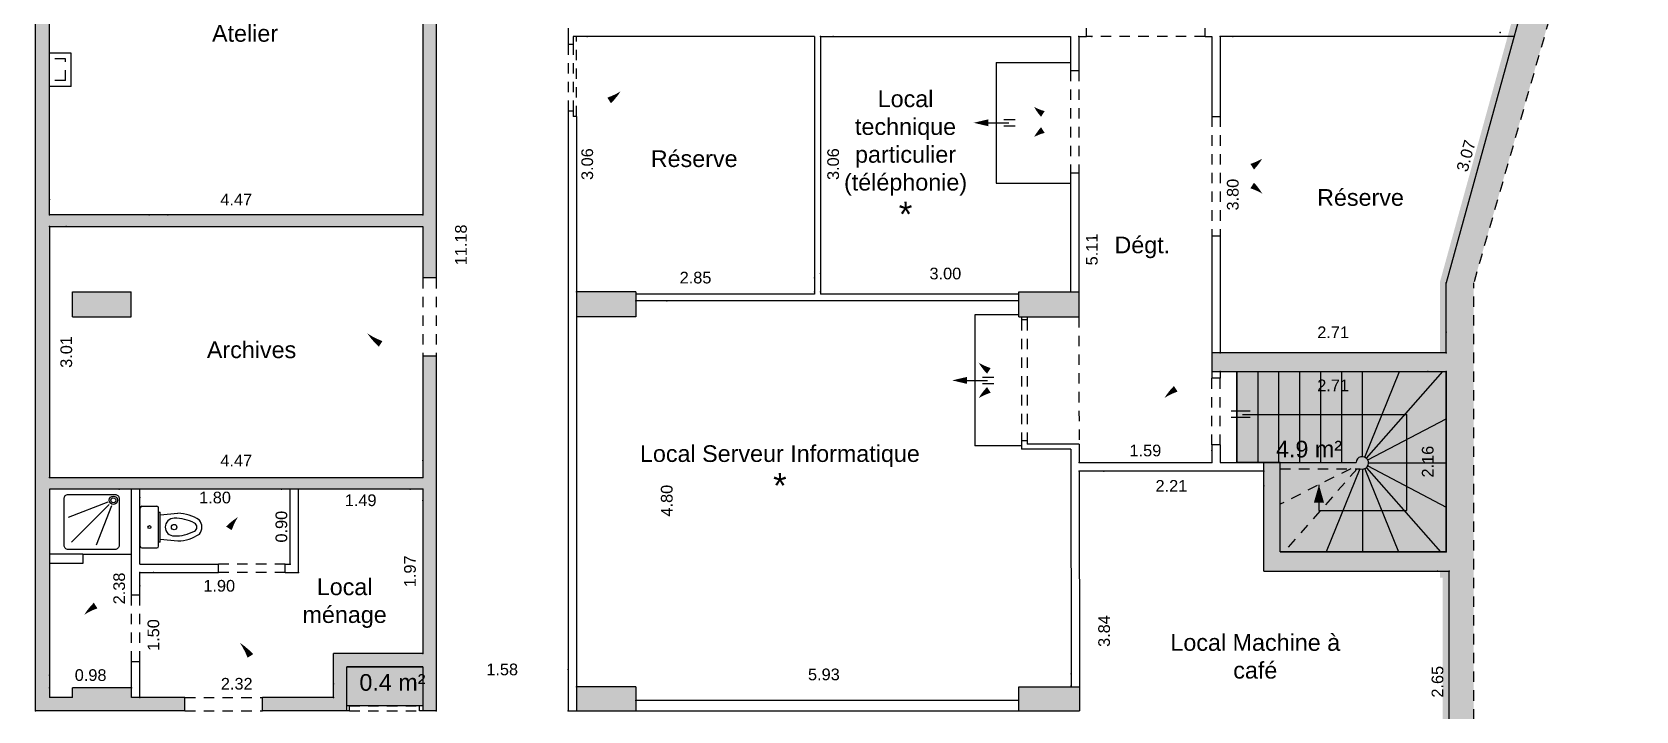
# Model space of a CAD drawing. Header units: metres. Extents: x 46.9 to 94.2, y 5.9 to 84.
# Drawn here: x 74.88 to 94.1, y 17.59 to 25.73 of the extents above; entities that cross this region are included whole.
import ezdxf
from ezdxf.enums import TextEntityAlignment as Align

# ---------------------------------------------------------------- set-up
doc = ezdxf.new("R2010")
doc.units = ezdxf.units.M
doc.header["$PDSIZE"] = 0.02
doc.linetypes.add('AXES', pattern=[2, 1.25, -0.25, 0.25, -0.25])
doc.linetypes.add('CACHE2', pattern=[0.1875, 0.125, -0.0625])
for name, color, linetype in [('GEX_BAT_cloison', 2, 'Continuous'), ('GEX_BAT_escalier_rampe', 6, 'Continuous'), ('GEX_BAT_gaine_tremie', 13, 'Continuous'), ('GEX_BAT_linteau_cloison', 3, 'CACHE2'), ('GEX_BAT_linteau_mur', 6, 'CACHE2'), ('GEX_BAT_mur', 1, 'Continuous'), ('GEX_EDS_sdp_3-h-180_su', 7, 'Continuous'), ('GEX_EDS_sdp_7-LT_su', 7, 'Continuous'), ('GEX_MEP_txt_cot_plani', 30, 'Continuous'), ('GEX_MEP_txt_designation', 7, 'Continuous')]:
    doc.layers.add(name, color=color, linetype=linetype)
for name, color, linetype, true_color in [('GEX_EDS_sdp_1-SDP', 1, 'AXES', 0xff0000), ('GEX_EDS_sdp_3-h-180', 7, 'Continuous', 0xa55252), ('GEX_EDS_sdp_7-LT', 150, 'Continuous', 0x007fff), ('GEX_EQU_sanitaire', 9, 'Continuous', 0x808080), ('GEX_MEP_mur_pochage', 7, 'Continuous', 0x999999), ('GEX_MEP_ouvrant_porte', 9, 'Continuous', 0x808080)]:
    doc.layers.add(name, color=color, linetype=linetype, true_color=true_color)
doc.styles.add('Cota100', font='swissl.ttf', dxfattribs={"height": 0.14})
doc.styles.add('Désignation', font='swissl.ttf', dxfattribs={"height": 0.2})
doc.styles.add('SURF', font='swissl.ttf')
doc.dimstyles.new('00SCP', dxfattribs={"dimtxt": 0.2, "dimasz": 0.1, "dimexe": 1.25, "dimexo": 0.625, "dimgap": 0.05, "dimtad": 0, "dimzin": 0, "dimdsep": 46, "dimtxsty": 'Cota100', "dimblk": 'NONE', "dimcen": 0, "dimse1": 1, "dimse2": 1, "dimsd1": 1, "dimsd2": 1, "dimclrd": 256, "dimclrt": 256, "dimaunit": 2, "dimazin": 0, "dimtfac": 1, "dimtofl": 0, "dimtmove": 0, "dimatfit": 3, "dimldrblk": 'NONE', "dimfxl": 1, "dimlwd": -1, "dimarcsym": 0})

# ---------------------------------------------------------------- blocks, each defined once
blk = doc.blocks.new('F_marche')
at = {"layer": 'GEX_BAT_escalier_rampe'}
for p, q in [((-0.038, -0.093), (-0.038, -0.229)), ((0.038, -0.093), (0.038, -0.229))]:
    blk.add_line(p, q, dxfattribs=at)
blk.add_lwpolyline([(0, 0.093, 0.0832, 0, 0), (0, 0.27, 0, 0, 0)], format="xyseb", dxfattribs=at)
blk.add_lwpolyline([(0, 0.093), (0, -0.093), (0, -0.152)], dxfattribs=at)
blk = doc.blocks.new('WC_anc')
at = {"layer": 'GEX_EQU_sanitaire'}
for p, q in [((-0.23, 0), (0.23, 0)), ((-0.25, -0.02), (-0.25, -0.2)), ((0.25, -0.02), (0.25, -0.2)), ((-0.23, -0.22), (0.23, -0.22)), ((-0.18, -0.24), (-0.18, -0.22)), ((-0.18, -0.24), (0.18, -0.24)), ((-0.146, -0.24), (-0.166, -0.451)), ((0.146, -0.24), (0.166, -0.451)), ((0.18, -0.22), (0.18, -0.24))]:
    blk.add_line(p, q, dxfattribs=at)
for centre, radius in [((0, -0.11), 0.0181), ((0, -0.406), 0.0326)]:
    blk.add_circle(centre, radius, dxfattribs=at)
for centre, radius, start, end in [((-0.23, -0.02), 0.02, 90, 180), ((0.23, -0.02), 0.02, 0, 90), ((-0.23, -0.2), 0.02, 180, 270), ((0, -0.406), 0.106, 0, 180), ((0.23, -0.2), 0.02, 270, 0), ((0.298, -0.445), 0.464, 180.7835, 214.5961), ((0.41, -0.414), 0.516, 179.1272, 207.1953), ((-0.41, -0.414), 0.516, 332.8047, 0.8728), ((-0.298, -0.445), 0.464, 325.4039, 359.2165), ((0.002, -0.605), 0.134, 230.3854, 269.1264), ((0, -0.624), 0.0552, 207.1953, 332.8047), ((-0.002, -0.605), 0.134, 270.8736, 309.6146)]:
    blk.add_arc(centre, radius, start, end, dxfattribs=at)
blk = doc.blocks.new('D')
at = {"layer": 'GEX_EQU_sanitaire'}
for p, q in [((19.084, 26.203), (19.084, 26.786)), ((18.503, 26.546), (18.977, 26.36)), ((18.458, 26.501), (18.644, 26.027)), ((18.486, 26.518), (18.939, 26.065))]:
    blk.add_line(p, q, dxfattribs=at)
for points in [[(18.977, 26.637, -0.414214), (19.027, 26.587), (19.027, 26.027, -0.414214), (18.977, 25.977), (18.417, 25.977, -0.414214), (18.367, 26.027), (18.367, 26.587, -0.414214), (18.417, 26.637)], [(18.487, 26.567, -1), (18.387, 26.567, -1)], [(18.467, 26.567, -1), (18.407, 26.567, -1)]]:
    blk.add_lwpolyline(points, format="xyb", close=True, dxfattribs=at)
blk = doc.blocks.new('*D12')
at = {"color": 0, "transparency": 16777216}
for p in [(91.724, 19.262), (91.862, 19.262), (91.862, 16.612)]:
    blk.add_point(p, dxfattribs=at)
at = {"layer": 'GEX_MEP_txt_cot_plani', "transparency": 16777216, "insert": (91.724, 17.937), "char_height": 0.14, "attachment_point": 5, "rotation": 89.9999, "style": 'Cota100'}
blk.add_mtext('2.65', dxfattribs=at)
blk = doc.blocks.new('_None')
blk = doc.blocks.new('*D46')
at = {"color": 0, "transparency": 16777216}
for p in [(81.407, 17.877), (87.333, 18.03), (87.333, 17.888)]:
    blk.add_point(p, dxfattribs=at)
at = {"layer": 'GEX_MEP_txt_cot_plani', "transparency": 16777216, "insert": (84.37, 18.024), "char_height": 0.14, "attachment_point": 5, "rotation": 0.1119, "style": 'Cota100'}
blk.add_mtext('5.93', dxfattribs=at)
blk = doc.blocks.new('*D47')
at = {"color": 0, "transparency": 16777216}
for p in [(84.328, 22.833), (84.328, 22.615), (87.325, 22.615)]:
    blk.add_point(p, dxfattribs=at)
at = {"layer": 'GEX_MEP_txt_cot_plani', "transparency": 16777216, "insert": (85.826, 22.833), "char_height": 0.14, "attachment_point": 5, "rotation": 359.9999, "style": 'Cota100'}
blk.add_mtext('3.00', dxfattribs=at)
blk = doc.blocks.new('*D48')
at = {"color": 0, "transparency": 16777216}
for p in [(84.328, 25.677), (84.482, 25.677), (84.328, 22.615)]:
    blk.add_point(p, dxfattribs=at)
at = {"layer": 'GEX_MEP_txt_cot_plani', "transparency": 16777216, "insert": (84.482, 24.146), "char_height": 0.14, "attachment_point": 5, "rotation": 89.9999, "style": 'Cota100'}
blk.add_mtext('3.06', dxfattribs=at)
blk = doc.blocks.new('*D49')
at = {"color": 0, "transparency": 16777216}
for p in [(84.257, 22.784), (81.407, 22.615), (84.257, 22.615)]:
    blk.add_point(p, dxfattribs=at)
at = {"layer": 'GEX_MEP_txt_cot_plani', "transparency": 16777216, "insert": (82.832, 22.784), "char_height": 0.14, "attachment_point": 5, "rotation": 359.9999, "style": 'Cota100'}
blk.add_mtext('2.85', dxfattribs=at)
blk = doc.blocks.new('*D50')
at = {"color": 0, "transparency": 16777216}
for p in [(81.407, 25.677), (81.535, 25.677), (81.407, 22.615)]:
    blk.add_point(p, dxfattribs=at)
at = {"layer": 'GEX_MEP_txt_cot_plani', "transparency": 16777216, "insert": (81.535, 24.146), "char_height": 0.14, "attachment_point": 5, "rotation": 89.9999, "style": 'Cota100'}
blk.add_mtext('3.06', dxfattribs=at)
blk = doc.blocks.new('*D51')
at = {"color": 0, "transparency": 16777216}
for p in [(81.307, 18.084), (79.724, 17.587), (81.307, 17.587)]:
    blk.add_point(p, dxfattribs=at)
at = {"layer": 'GEX_MEP_txt_cot_plani', "transparency": 16777216, "insert": (80.515, 18.084), "char_height": 0.14, "attachment_point": 5, "rotation": 359.9999, "style": 'Cota100'}
blk.add_mtext('1.58', dxfattribs=at)
blk = doc.blocks.new('*D52')
at = {"color": 0, "transparency": 16777216}
for p in [(79.724, 28.768), (80.022, 28.768), (79.724, 17.587)]:
    blk.add_point(p, dxfattribs=at)
at = {"layer": 'GEX_MEP_txt_cot_plani', "transparency": 16777216, "insert": (80.022, 23.177), "char_height": 0.14, "attachment_point": 5, "rotation": 89.9999, "style": 'Cota100'}
blk.add_mtext('11.18', dxfattribs=at)
blk = doc.blocks.new('*D53')
at = {"color": 0, "transparency": 16777216}
for p in [(91.828, 22.129), (89.118, 21.882), (91.828, 21.882)]:
    blk.add_point(p, dxfattribs=at)
at = {"layer": 'GEX_MEP_txt_cot_plani', "transparency": 16777216, "insert": (90.473, 22.129), "char_height": 0.14, "attachment_point": 5, "rotation": 359.9999, "style": 'Cota100'}
blk.add_mtext('2.71', dxfattribs=at)
blk = doc.blocks.new('*D54')
at = {"color": 0, "transparency": 16777216}
for p in [(89.118, 25.677), (89.271, 25.677), (89.118, 21.882)]:
    blk.add_point(p, dxfattribs=at)
at = {"layer": 'GEX_MEP_txt_cot_plani', "transparency": 16777216, "insert": (89.271, 23.78), "char_height": 0.14, "attachment_point": 5, "rotation": 89.9999, "style": 'Cota100'}
blk.add_mtext('3.80', dxfattribs=at)
blk = doc.blocks.new('*D55')
at = {"color": 0, "transparency": 16777216}
for p in [(92.473, 25.724), (92.642, 25.677), (91.828, 22.722)]:
    blk.add_point(p, dxfattribs=at)
at = {"layer": 'GEX_MEP_txt_cot_plani', "transparency": 16777216, "insert": (92.066, 24.246), "char_height": 0.14, "attachment_point": 5, "rotation": 74.6019, "style": 'Cota100'}
blk.add_mtext('3.07', dxfattribs=at)
blk = doc.blocks.new('*D56')
at = {"color": 0, "transparency": 16777216}
for p in [(87.428, 20.462), (89.642, 20.462), (89.642, 20.287)]:
    blk.add_point(p, dxfattribs=at)
at = {"layer": 'GEX_MEP_txt_cot_plani', "transparency": 16777216, "insert": (88.535, 20.287), "char_height": 0.14, "attachment_point": 5, "rotation": 359.9999, "style": 'Cota100'}
blk.add_mtext('2.21', dxfattribs=at)
blk = doc.blocks.new('*D57')
at = {"color": 0, "transparency": 16777216}
for p in [(87.428, 20.567), (89.018, 20.71), (89.018, 20.567)]:
    blk.add_point(p, dxfattribs=at)
at = {"layer": 'GEX_MEP_txt_cot_plani', "transparency": 16777216, "insert": (88.223, 20.71), "char_height": 0.14, "attachment_point": 5, "rotation": 359.9999, "style": 'Cota100'}
blk.add_mtext('1.59', dxfattribs=at)
blk = doc.blocks.new('*D58')
at = {"color": 0, "transparency": 16777216}
for p in [(87.425, 25.677), (87.581, 25.677), (87.428, 20.567)]:
    blk.add_point(p, dxfattribs=at)
at = {"layer": 'GEX_MEP_txt_cot_plani', "transparency": 16777216, "insert": (87.582, 23.122), "char_height": 0.14, "attachment_point": 5, "rotation": 90.0382, "style": 'Cota100'}
blk.add_mtext('5.11', dxfattribs=at)
blk = doc.blocks.new('*D73')
at = {"color": 0, "transparency": 16777216}
for p in [(75.091, 23.722), (75.091, 23.538), (79.564, 23.538)]:
    blk.add_point(p, dxfattribs=at)
at = {"layer": 'GEX_MEP_txt_cot_plani', "transparency": 16777216, "insert": (77.328, 23.722), "char_height": 0.14, "attachment_point": 5, "rotation": 359.9999, "style": 'Cota100'}
blk.add_mtext('4.47', dxfattribs=at)
blk = doc.blocks.new('*D74')
at = {"color": 0, "transparency": 16777216}
for p in [(75.091, 23.398), (75.292, 23.398), (75.091, 20.388)]:
    blk.add_point(p, dxfattribs=at)
at = {"layer": 'GEX_MEP_txt_cot_plani', "transparency": 16777216, "insert": (75.292, 21.893), "char_height": 0.14, "attachment_point": 5, "rotation": 89.9999, "style": 'Cota100'}
blk.add_mtext('3.01', dxfattribs=at)
blk = doc.blocks.new('*D75')
at = {"color": 0, "transparency": 16777216}
for p in [(79.564, 20.59), (75.091, 20.388), (79.564, 20.388)]:
    blk.add_point(p, dxfattribs=at)
at = {"layer": 'GEX_MEP_txt_cot_plani', "transparency": 16777216, "insert": (77.328, 20.59), "char_height": 0.14, "attachment_point": 5, "rotation": 359.9999, "style": 'Cota100'}
blk.add_mtext('4.47', dxfattribs=at)
blk = doc.blocks.new('*D76')
at = {"color": 0, "transparency": 16777216}
for p in [(78.494, 17.912), (76.174, 17.747), (78.494, 17.747)]:
    blk.add_point(p, dxfattribs=at)
at = {"layer": 'GEX_MEP_txt_cot_plani', "transparency": 16777216, "insert": (77.334, 17.912), "char_height": 0.14, "attachment_point": 5, "rotation": 359.9999, "style": 'Cota100'}
blk.add_mtext('2.32', dxfattribs=at)
blk = doc.blocks.new('*D77')
at = {"color": 0, "transparency": 16777216}
for p in [(79.411, 20.247), (79.564, 20.247), (79.564, 18.277)]:
    blk.add_point(p, dxfattribs=at)
at = {"layer": 'GEX_MEP_txt_cot_plani', "transparency": 16777216, "insert": (79.411, 19.262), "char_height": 0.14, "attachment_point": 5, "rotation": 89.9999, "style": 'Cota100'}
blk.add_mtext('1.97', dxfattribs=at)
blk = doc.blocks.new('*D78')
at = {"color": 0, "transparency": 16777216}
for p in [(78.074, 20.247), (79.564, 20.247), (79.564, 20.113)]:
    blk.add_point(p, dxfattribs=at)
at = {"layer": 'GEX_MEP_txt_cot_plani', "transparency": 16777216, "insert": (78.819, 20.113), "char_height": 0.14, "attachment_point": 5, "rotation": 359.9999, "style": 'Cota100'}
blk.add_mtext('1.49', dxfattribs=at)
blk = doc.blocks.new('*D79')
at = {"color": 0, "transparency": 16777216}
for p in [(76.174, 20.247), (77.974, 20.247), (76.174, 20.146)]:
    blk.add_point(p, dxfattribs=at)
at = {"layer": 'GEX_MEP_txt_cot_plani', "transparency": 16777216, "insert": (77.074, 20.146), "char_height": 0.14, "attachment_point": 5, "rotation": 359.9999, "style": 'Cota100'}
blk.add_mtext('1.80', dxfattribs=at)
blk = doc.blocks.new('*D80')
at = {"color": 0, "transparency": 16777216}
for p in [(77.87, 20.247), (77.974, 20.247), (77.974, 19.347)]:
    blk.add_point(p, dxfattribs=at)
at = {"layer": 'GEX_MEP_txt_cot_plani', "transparency": 16777216, "insert": (77.87, 19.797), "char_height": 0.14, "attachment_point": 5, "rotation": 89.9999, "style": 'Cota100'}
blk.add_mtext('0.90', dxfattribs=at)
blk = doc.blocks.new('*D81')
at = {"color": 0, "transparency": 16777216}
for p in [(76.174, 19.247), (76.336, 19.247), (76.174, 17.747)]:
    blk.add_point(p, dxfattribs=at)
at = {"layer": 'GEX_MEP_txt_cot_plani', "transparency": 16777216, "insert": (76.336, 18.497), "char_height": 0.14, "attachment_point": 5, "rotation": 89.9999, "style": 'Cota100'}
blk.add_mtext('1.50', dxfattribs=at)
blk = doc.blocks.new('*D82')
at = {"color": 0, "transparency": 16777216}
for p in [(75.091, 18.016), (75.091, 17.864), (76.074, 17.864)]:
    blk.add_point(p, dxfattribs=at)
at = {"layer": 'GEX_MEP_txt_cot_plani', "transparency": 16777216, "insert": (75.583, 18.016), "char_height": 0.14, "attachment_point": 5, "rotation": 359.9999, "style": 'Cota100'}
blk.add_mtext('0.98', dxfattribs=at)
blk = doc.blocks.new('*D83')
at = {"color": 0, "transparency": 16777216}
for p in [(75.926, 20.247), (76.074, 20.247), (76.074, 17.864)]:
    blk.add_point(p, dxfattribs=at)
at = {"layer": 'GEX_MEP_txt_cot_plani', "transparency": 16777216, "insert": (75.926, 19.056), "char_height": 0.14, "attachment_point": 5, "rotation": 89.9999, "style": 'Cota100'}
blk.add_mtext('2.38', dxfattribs=at)
blk = doc.blocks.new('*D132')
at = {"color": 0, "transparency": 16777216}
for p in [(76.286, 28.608), (76.286, 23.538), (76.509, 23.538)]:
    blk.add_point(p, dxfattribs=at)
at = {"layer": 'GEX_MEP_txt_cot_plani', "transparency": 16777216, "insert": (76.509, 26.073), "char_height": 0.14, "attachment_point": 5, "rotation": 89.9999, "style": 'Cota100'}
blk.add_mtext('5.07', dxfattribs=at)
blk = doc.blocks.new('*D133')
at = {"color": 0, "transparency": 16777216}
for p in [(76.174, 19.247), (78.074, 19.247), (76.174, 19.087)]:
    blk.add_point(p, dxfattribs=at)
at = {"layer": 'GEX_MEP_txt_cot_plani', "transparency": 16777216, "insert": (77.124, 19.087), "char_height": 0.14, "attachment_point": 5, "rotation": 359.9999, "style": 'Cota100'}
blk.add_mtext('1.90', dxfattribs=at)
blk = doc.blocks.new('*D134')
at = {"color": 0, "transparency": 16777216}
for p in [(73.331, 17.838), (73.331, 17.587), (74.921, 17.587)]:
    blk.add_point(p, dxfattribs=at)
at = {"layer": 'GEX_MEP_txt_cot_plani', "transparency": 16777216, "insert": (74.126, 17.838), "char_height": 0.14, "attachment_point": 5, "rotation": 359.9999, "style": 'Cota100'}
blk.add_mtext('1.59', dxfattribs=at)
blk = doc.blocks.new('*D136')
at = {"color": 0, "transparency": 16777216}
for p in [(82.118, 22.507), (82.488, 22.507), (82.118, 17.711)]:
    blk.add_point(p, dxfattribs=at)
at = {"layer": 'GEX_MEP_txt_cot_plani', "transparency": 16777216, "insert": (82.488, 20.109), "char_height": 0.14, "attachment_point": 5, "rotation": 89.9999, "style": 'Cota100'}
blk.add_mtext('4.80', dxfattribs=at)
blk = doc.blocks.new('*D137')
at = {"color": 0, "transparency": 16777216}
for p in [(87.428, 20.462), (87.725, 20.463), (87.436, 16.627)]:
    blk.add_point(p, dxfattribs=at)
at = {"layer": 'GEX_MEP_txt_cot_plani', "transparency": 16777216, "insert": (87.729, 18.545), "char_height": 0.14, "attachment_point": 5, "rotation": 90.1119, "style": 'Cota100'}
blk.add_mtext('3.84', dxfattribs=at)
blk = doc.blocks.new('*D147')
at = {"color": 0, "transparency": 16777216}
for p in [(89.118, 21.657), (91.828, 21.657), (91.828, 21.492)]:
    blk.add_point(p, dxfattribs=at)
at = {"layer": 'GEX_MEP_txt_cot_plani', "transparency": 16777216, "insert": (90.473, 21.492), "char_height": 0.14, "attachment_point": 5, "rotation": 359.9999, "style": 'Cota100'}
blk.add_mtext('2.71', dxfattribs=at)
blk = doc.blocks.new('*D148')
at = {"color": 0, "transparency": 16777216}
for p in [(91.607, 21.657), (91.828, 21.657), (91.828, 19.497)]:
    blk.add_point(p, dxfattribs=at)
at = {"layer": 'GEX_MEP_txt_cot_plani', "transparency": 16777216, "insert": (91.607, 20.577), "char_height": 0.14, "attachment_point": 5, "rotation": 89.9999, "style": 'Cota100'}
blk.add_mtext('2.16', dxfattribs=at)
blk = doc.blocks.new('*D150')
at = {"color": 0, "transparency": 16777216}
for p in [(74.921, 17.587), (74.924, 16.061), (76.194, 16.064)]:
    blk.add_point(p, dxfattribs=at)
at = {"layer": 'GEX_MEP_txt_cot_plani', "transparency": 16777216, "insert": (76.193, 16.827), "char_height": 0.14, "attachment_point": 5, "rotation": 90.1119, "style": 'Cota100'}
blk.add_mtext('1.53', dxfattribs=at)

msp = doc.modelspace()

# ---------------------------------------------------------------- hatches: boundary and pattern name
at = {"layer": 'GEX_EDS_sdp_3-h-180'}
msp.add_hatch(color=256, dxfattribs=at).paths.add_polyline_path([(89.318, 20.567), (89.318, 21.657), (91.828, 21.657), (91.828, 19.497), (89.838, 19.497), (89.838, 20.567)])
at = {"layer": 'GEX_EDS_sdp_7-LT'}
msp.add_hatch(color=256, dxfattribs=at).paths.add_polyline_path([(78.654, 18.117), (79.564, 18.117), (79.564, 17.647), (78.654, 17.647)])
at = {"layer": 'GEX_MEP_mur_pochage'}
for points in [[(93.047, 27.148), (91.828, 22.722), (91.828, 21.882), (89.018, 21.882), (89.018, 21.657), (91.828, 21.657), (91.828, 19.497), (89.838, 19.497), (89.838, 20.567), (89.642, 20.567), (89.642, 19.262), (91.862, 19.262), (91.862, 16.516), (91.862, 8.48), (92.158, 8.485), (92.158, 22.722), (93.433, 27.179), (94.05, 37.053), (93.666, 37.053)], [(76.286, 28.608), (76.286, 28.768), (74.921, 28.768), (74.921, 17.587), (76.714, 17.587), (76.714, 17.747), (76.074, 17.747), (76.074, 17.864), (75.367, 17.864), (75.367, 17.747), (75.091, 17.747), (75.091, 20.247), (79.564, 20.247), (79.564, 18.277), (78.494, 18.277), (78.494, 17.747), (77.644, 17.747), (77.644, 17.587), (78.654, 17.587), (78.654, 18.117), (79.564, 18.117), (79.564, 17.587), (79.724, 17.587), (79.724, 21.841), (79.564, 21.841), (79.564, 20.388), (75.091, 20.388), (75.091, 23.398), (79.564, 23.398), (79.564, 22.781), (79.724, 22.781), (79.724, 28.768), (79.564, 28.768), (79.564, 28.248), (78.674, 28.248), (78.674, 28.768), (77.746, 28.768), (77.746, 28.608), (78.481, 28.608), (78.481, 28.078), (79.564, 28.078), (79.564, 23.538), (75.091, 23.538), (75.091, 28.608)], [(76.067, 22.313), (76.067, 22.615), (75.367, 22.615), (75.367, 22.313)], [(82.118, 22.313), (82.118, 22.615), (81.407, 22.615), (81.407, 22.313)], [(86.708, 22.615), (86.708, 22.313), (87.425, 22.313), (87.425, 22.615)], [(90.748, 20.567), (89.838, 20.567), (89.838, 20.492), (90.796, 20.492, 3.042274)], [(82.118, 17.587), (82.118, 17.877), (81.407, 17.877), (81.407, 17.587)], [(87.434, 17.587), (87.433, 17.877), (86.706, 17.877), (86.706, 17.587)]]:
    msp.add_hatch(color=256, dxfattribs=at).paths.add_polyline_path(points)

# ---------------------------------------------------------------- linework, layer by layer
at = {"layer": 'GEX_BAT_cloison'}
for p, q in [((81.307, 25.777), (81.307, 25.584)), ((87.518, 25.677), (87.518, 25.777)), ((88.938, 25.677), (88.938, 25.777)), ((81.307, 25.584), (81.367, 25.584)), ((81.367, 25.677), (81.367, 25.584)), ((84.257, 25.677), (81.367, 25.677)), ((84.257, 25.677), (84.257, 22.587)), ((84.328, 25.677), (87.325, 25.677)), ((84.328, 25.677), (84.328, 22.587)), ((87.325, 25.677), (87.325, 25.267)), ((87.425, 25.677), (87.425, 25.267)), ((87.425, 25.677), (87.518, 25.677)), ((88.938, 25.677), (89.018, 25.677)), ((89.018, 25.677), (89.018, 24.717)), ((89.118, 25.677), (89.118, 24.717)), ((92.642, 25.677), (89.118, 25.677)), ((87.425, 25.267), (87.325, 25.267)), ((81.307, 24.784), (81.367, 24.784)), ((81.307, 24.784), (81.307, 17.587)), ((81.367, 24.784), (81.367, 24.719)), ((81.407, 24.719), (81.367, 24.719)), ((81.407, 24.719), (81.407, 22.615)), ((89.018, 24.717), (89.118, 24.717)), ((87.425, 24.037), (87.325, 24.037)), ((87.325, 24.037), (87.325, 22.615)), ((87.425, 24.037), (87.425, 22.615)), ((89.018, 23.287), (89.118, 23.287)), ((89.018, 23.287), (89.018, 21.882)), ((89.118, 23.287), (89.118, 21.882)), ((84.257, 22.587), (82.118, 22.587)), ((86.708, 22.507), (82.118, 22.507)), ((86.708, 22.587), (84.328, 22.587)), ((81.407, 22.313), (81.407, 17.877)), ((86.738, 22.313), (86.738, 22.277)), ((86.808, 22.313), (86.808, 22.277)), ((86.808, 22.277), (86.738, 22.277)), ((89.018, 21.657), (89.018, 21.577)), ((89.118, 21.577), (89.018, 21.577)), ((89.118, 21.657), (89.118, 21.577)), ((89.118, 21.657), (89.118, 21.577)), ((86.808, 20.827), (86.738, 20.827)), ((86.738, 20.827), (86.738, 20.727)), ((86.808, 20.827), (86.808, 20.787)), ((87.428, 20.787), (86.808, 20.787)), ((87.428, 20.787), (87.428, 20.567)), ((89.118, 20.777), (89.018, 20.777)), ((89.018, 20.777), (89.018, 20.567)), ((89.118, 20.777), (89.118, 20.567)), ((87.328, 20.727), (86.738, 20.727)), ((87.328, 20.727), (87.333, 17.877)), ((87.428, 20.567), (89.018, 20.567)), ((89.118, 20.567), (89.642, 20.567)), ((89.642, 20.462), (87.428, 20.462)), ((87.428, 20.462), (87.433, 17.877)), ((76.074, 18.977), (76.074, 20.247)), ((76.174, 19.347), (76.174, 20.247)), ((77.974, 19.347), (77.974, 20.247)), ((78.074, 19.247), (78.074, 20.247)), ((75.491, 19.467), (75.091, 19.467)), ((75.491, 19.467), (75.491, 19.357)), ((75.491, 19.357), (75.091, 19.357)), ((76.174, 19.347), (77.114, 19.347)), ((76.174, 19.247), (77.114, 19.247)), ((76.174, 18.977), (76.174, 19.247)), ((77.114, 19.247), (77.114, 19.347)), ((77.914, 19.247), (77.914, 19.347)), ((77.914, 19.347), (77.974, 19.347)), ((77.914, 19.247), (78.074, 19.247)), ((76.174, 18.977), (76.074, 18.977)), ((76.174, 18.177), (76.074, 18.177)), ((76.074, 17.864), (76.074, 18.177)), ((76.174, 17.747), (76.174, 18.177)), ((86.706, 17.711), (82.118, 17.711)), ((78.684, 17.647), (78.654, 17.647)), ((78.684, 17.587), (78.654, 17.587)), ((78.684, 17.587), (78.684, 17.647)), ((79.524, 17.587), (79.524, 17.647)), ((79.564, 17.647), (79.524, 17.647)), ((79.564, 17.587), (79.524, 17.587)), ((81.307, 17.587), (81.407, 17.587)), ((82.118, 17.587), (86.706, 17.587))]:
    msp.add_line(p, q, dxfattribs=at)
at = {"layer": 'GEX_BAT_escalier_rampe'}
for p, q in [((86.435, 25.367), (87.325, 25.367)), ((86.435, 25.367), (86.435, 23.917)), ((86.435, 23.917), (87.325, 23.917)), ((86.178, 22.337), (86.178, 20.767)), ((86.708, 22.337), (86.178, 22.337)), ((89.318, 21.657), (89.318, 20.567)), ((89.569, 21.657), (89.569, 20.567)), ((89.82, 21.657), (89.82, 20.567)), ((90.071, 21.657), (90.071, 20.567)), ((90.322, 21.657), (90.322, 20.567)), ((90.573, 21.657), (90.573, 20.567)), ((90.823, 20.637), (90.823, 21.657)), ((90.851, 20.631), (91.268, 21.657)), ((90.872, 20.618), (91.786, 21.657)), ((89.477, 21.183), (89.252, 21.183)), ((89.386, 21.144), (91.358, 21.144)), ((91.358, 19.992), (91.358, 21.144)), ((89.477, 21.105), (89.252, 21.105)), ((90.889, 20.597), (91.828, 21.091)), ((86.738, 20.767), (86.178, 20.767)), ((90.794, 20.492), (90.39, 19.497)), ((90.823, 20.487), (90.823, 19.497)), ((90.851, 20.492), (91.256, 19.497)), ((90.872, 20.505), (91.76, 19.497)), ((90.889, 20.527), (91.828, 20.032)), ((90.898, 20.562), (91.828, 20.562)), ((90.303, 20.3), (90.303, 19.992)), ((90.303, 19.992), (91.358, 19.992))]:
    msp.add_line(p, q, dxfattribs=at)
at = {"layer": 'GEX_BAT_escalier_rampe', "linetype": 'CACHE2'}
for p, q in [((90.684, 20.492), (89.838, 20.066)), ((90.761, 20.492), (89.886, 19.497))]:
    msp.add_line(p, q, dxfattribs=at)
at = {"layer": 'GEX_BAT_escalier_rampe'}
msp.add_lwpolyline([(90.303, 20.087, 0.121, 0, 0), (90.303, 20.3, 0, 0, 0)], format="xyseb", dxfattribs=at)
at = {"layer": 'GEX_BAT_gaine_tremie'}
for p, q in [((75.351, 25.478), (75.091, 25.478)), ((75.351, 25.078), (75.351, 25.478)), ((75.351, 25.078), (75.091, 25.078))]:
    msp.add_line(p, q, dxfattribs=at)
at = {"layer": 'GEX_BAT_gaine_tremie', "linetype": 'CACHE2'}
for p, q in [((75.281, 25.408), (75.091, 25.408)), ((75.281, 25.148), (75.281, 25.408)), ((75.281, 25.148), (75.091, 25.148))]:
    msp.add_line(p, q, dxfattribs=at)
at = {"layer": 'GEX_BAT_linteau_cloison'}
for p, q in [((81.307, 25.584), (81.307, 24.784)), ((81.367, 25.584), (81.367, 24.784)), ((81.407, 24.719), (81.407, 25.677)), ((88.938, 25.677), (87.518, 25.677)), ((87.325, 25.267), (87.325, 24.037)), ((87.425, 25.267), (87.425, 24.037)), ((89.018, 24.717), (89.018, 23.287)), ((89.118, 24.717), (89.118, 23.287)), ((87.425, 22.313), (87.428, 20.787)), ((86.738, 22.277), (86.738, 20.827)), ((86.808, 22.277), (86.808, 20.827)), ((89.018, 20.777), (89.018, 21.577)), ((89.118, 20.777), (89.118, 21.577)), ((77.914, 19.347), (77.114, 19.347)), ((77.914, 19.247), (77.114, 19.247)), ((76.074, 18.177), (76.074, 18.977)), ((76.174, 18.177), (76.174, 18.977)), ((78.684, 17.647), (79.524, 17.647)), ((78.684, 17.587), (79.524, 17.587))]:
    msp.add_line(p, q, dxfattribs=at)
at = {"layer": 'GEX_BAT_linteau_mur'}
for p, q in [((79.564, 22.781), (79.564, 21.841)), ((79.724, 22.781), (79.724, 21.841)), ((76.714, 17.747), (77.644, 17.747)), ((76.714, 17.587), (77.644, 17.587))]:
    msp.add_line(p, q, dxfattribs=at)
at = {"layer": 'GEX_BAT_mur'}
for p, q in [((74.921, 17.587), (74.921, 28.768)), ((79.724, 28.768), (79.724, 22.781)), ((75.091, 23.538), (75.091, 28.608)), ((79.564, 28.078), (79.564, 23.538)), ((93.047, 27.148), (91.828, 22.722)), ((79.564, 23.538), (75.091, 23.538)), ((75.091, 23.398), (75.091, 20.388)), ((75.091, 23.398), (79.564, 23.398)), ((79.564, 23.398), (79.564, 22.781)), ((79.724, 22.781), (79.564, 22.781)), ((91.828, 21.882), (91.828, 22.722)), ((75.367, 22.615), (76.067, 22.615)), ((75.367, 22.313), (75.367, 22.615)), ((76.067, 22.313), (76.067, 22.615)), ((82.118, 22.615), (81.407, 22.615)), ((81.407, 22.615), (81.407, 22.313)), ((82.118, 22.615), (82.118, 22.313)), ((86.708, 22.615), (87.425, 22.615)), ((86.708, 22.313), (86.708, 22.615)), ((87.425, 22.615), (87.425, 22.313)), ((75.367, 22.313), (76.067, 22.313)), ((82.118, 22.313), (81.407, 22.313)), ((86.708, 22.313), (87.425, 22.313)), ((79.564, 21.841), (79.564, 20.388)), ((79.724, 21.841), (79.564, 21.841)), ((79.724, 21.841), (79.724, 17.587)), ((91.828, 21.882), (89.018, 21.882)), ((89.018, 21.882), (89.018, 21.657)), ((89.018, 21.657), (91.828, 21.657)), ((91.828, 19.497), (91.828, 21.657)), ((89.642, 19.262), (89.642, 20.567)), ((89.642, 20.567), (89.838, 20.567)), ((89.838, 19.497), (89.838, 20.567)), ((89.838, 20.567), (90.748, 20.567)), ((75.091, 20.388), (79.564, 20.388)), ((79.564, 20.247), (75.091, 20.247)), ((75.091, 20.247), (75.091, 17.747)), ((79.564, 20.247), (79.564, 18.277)), ((89.838, 19.497), (91.828, 19.497)), ((89.642, 19.262), (91.862, 19.262)), ((91.862, 16.516), (91.862, 19.262)), ((78.494, 17.747), (78.494, 18.277)), ((79.564, 18.277), (78.494, 18.277)), ((78.654, 17.587), (78.654, 18.117)), ((79.564, 18.117), (78.654, 18.117)), ((79.564, 18.117), (79.564, 17.587)), ((82.118, 17.877), (81.407, 17.877)), ((81.407, 17.877), (81.407, 17.587)), ((82.118, 17.877), (82.118, 17.587)), ((86.706, 17.587), (86.706, 17.877)), ((86.706, 17.877), (87.433, 17.877)), ((87.433, 17.877), (87.434, 17.587)), ((75.367, 17.747), (75.091, 17.747)), ((76.074, 17.864), (75.367, 17.864)), ((75.367, 17.747), (75.367, 17.864)), ((76.074, 17.747), (76.074, 17.864)), ((76.714, 17.747), (76.074, 17.747)), ((76.714, 17.587), (76.714, 17.747)), ((77.644, 17.587), (77.644, 17.747)), ((78.494, 17.747), (77.644, 17.747)), ((76.714, 17.587), (74.921, 17.587)), ((78.654, 17.587), (77.644, 17.587)), ((79.724, 17.587), (79.564, 17.587)), ((81.407, 17.587), (82.118, 17.587)), ((86.706, 17.587), (87.434, 17.587))]:
    msp.add_line(p, q, dxfattribs=at)
at = {"layer": 'GEX_BAT_mur', "linetype": 'CACHE2'}
for p, q in [((93.433, 27.179), (92.158, 22.722)), ((92.158, 8.485), (92.158, 22.722)), ((89.838, 20.492), (90.796, 20.492))]:
    msp.add_line(p, q, dxfattribs=at)
at = {"layer": 'GEX_BAT_mur', "color": 5}
msp.add_arc((90.823, 20.562), 0.075, 248.9605, 176.1774, dxfattribs=at)
at = {"layer": 'GEX_EDS_sdp_1-SDP', "const_width": 0.15, "flags": 128}
msp.add_lwpolyline([(93.047, 27.148), (93.676, 37.204), (93.91, 37.204), (94.022, 38.994), (93.206, 38.989), (93.207, 38.841), (90.677, 38.829), (87.917, 38.815), (87.816, 38.55), (87.893, 38.522), (87.802, 38.332, 0.105487), (86.007, 38.725), (86.007, 38.825), (82.787, 38.809), (82.787, 38.706, 0.065069), (81.125, 38.355), (81.069, 38.512), (81.069, 38.779), (74.951, 38.746), (74.546, 38.746), (74.546, 38.859), (67.83, 38.824), (67.831, 38.633), (55.013, 38.496), (55.013, 32.327), (57.779, 32.327), (57.779, 32.127), (57.779, 30.485), (57.779, 30.191), (56.808, 30.191), (56.808, 28.78), (56.858, 28.78), (56.858, 28.725), (56.808, 28.725), (56.808, 26.76), (56.858, 26.76), (56.858, 26.705), (56.808, 26.705), (56.808, 24.635), (55.723, 24.635), (55.723, 20.322), (56.808, 20.322), (56.808, 20.277), (56.808, 18.241), (56.808, 17.939), (56.808, 16.001), (56.808, 14.052), (56.858, 14.052), (56.858, 13.997), (56.808, 13.997), (56.808, 12.042), (56.858, 12.042), (56.858, 11.987), (56.808, 11.987), (56.808, 10.022), (56.858, 10.022), (56.858, 9.967), (56.808, 9.967), (56.808, 8.31), (57.759, 8.314), (57.76, 8.054), (57.76, 6.414), (61.452, 6.432), (69.539, 6.469), (81.317, 6.524), (81.317, 6.623), (81.582, 6.624), (85.496, 6.643), (91.261, 6.67), (91.411, 6.67), (91.411, 6.528), (92.008, 6.53), (92.008, 8.33), (91.865, 8.33), (91.862, 8.48), (91.862, 19.262), (91.828, 19.262), (91.828, 19.497), (91.828, 22.722)], format="xyb", close=True, dxfattribs=at)
at = {"layer": 'GEX_EDS_sdp_3-h-180', "flags": 128}
msp.add_lwpolyline([(89.318, 20.567), (89.318, 21.657), (91.828, 21.657), (91.828, 19.497), (89.838, 19.497), (89.838, 20.567)], close=True, dxfattribs=at)
at = {"layer": 'GEX_EDS_sdp_7-LT'}
msp.add_lwpolyline([(78.654, 18.117), (79.564, 18.117), (79.564, 17.647), (78.654, 17.647)], close=True, dxfattribs=at)
at = {"layer": 'GEX_MEP_ouvrant_porte', "flags": 128}
for points in [[(81.367, 24.784, 0, 0, 0.143039), (81.797, 24.91, 0.08, 0, 0.054328), (81.933, 25.018, 0, 0, 0), (81.367, 25.584, 0, 0, 0)], [(87.325, 25.267, 0, 0, 0), (86.89, 24.832, 0, 0.08, 0.054328), (86.994, 24.748, 0, 0, 0.143039), (87.325, 24.652, 0, 0, 0.143039)], [(87.325, 24.037, 0, 0, 0), (86.89, 24.472, 0, 0.08, -0.054328), (86.994, 24.555, 0, 0, -0.143039), (87.325, 24.652, 0, 0, -0.143039)], [(89.118, 24.002, 0, 0, 0.143039), (89.503, 24.115, 0.08, 0, 0.054328), (89.623, 24.212, 0, 0, 0), (89.118, 24.717, 0, 0, 0)], [(89.118, 24.002, 0, 0, -0.143039), (89.503, 23.89, 0.08, 0, -0.054328), (89.623, 23.793, 0, 0, 0), (89.118, 23.287, 0, 0, 0)], [(79.564, 22.781, 0, 0, 0), (78.899, 22.116, 0, 0.08, 0.054328), (79.058, 21.989, 0, 0, 0.143039), (79.564, 21.841, 0, 0, 0.143039)], [(86.738, 22.277, 0, 0, 0), (86.225, 21.764, 0, 0.08, 0.054328), (86.347, 21.666, 0, 0, 0.143039), (86.738, 21.552, 0, 0, 0.143039)], [(86.738, 20.827, 0, 0, 0), (86.225, 21.339, 0, 0.08, -0.054328), (86.347, 21.438, 0, 0, -0.143039), (86.738, 21.552, 0, 0, -0.143039)], [(89.018, 21.577, 0, 0, 0.143039), (88.587, 21.451, 0.08, 0, 0.054328), (88.452, 21.342, 0, 0, 0), (89.018, 20.777, 0, 0, 0)], [(77.914, 19.347, 0, 0, 0), (77.348, 19.912, 0, 0.08, 0.054328), (77.24, 19.777, 0, 0, 0.143039), (77.114, 19.347, 0, 0, 0.143039)], [(76.074, 18.977, 0, 0, 0.143039), (75.643, 18.851, 0.08, 0, 0.054328), (75.508, 18.742, 0, 0, 0), (76.074, 18.177, 0, 0, 0)], [(77.644, 17.747, 0, 0, 0.143039), (77.498, 18.247, 0.08, 0, 0.054328), (77.372, 18.404, 0, 0, 0), (76.714, 17.747, 0, 0, 0)], [(78.684, 17.587, 0, 0, 0), (79.278, 16.993, 0, 0.08, 0.054328), (79.392, 17.135, 0, 0, 0.143039), (79.524, 17.587, 0, 0, 0.143039)]]:
    msp.add_lwpolyline(points, format="xyseb", dxfattribs=at)

# ---------------------------------------------------------------- block references
at = {"layer": 'GEX_BAT_escalier_rampe'}
for p, rotation in [((86.435, 24.642), 89.99994240709744), ((86.178, 21.552), 89.99994240709738)]:
    msp.add_blockref('F_marche', p, dxfattribs=dict(at, rotation=rotation))
at = {"layer": 'GEX_EQU_sanitaire'}
for name, p, rotation in [('D', (49.288, 38.551), 269.9999424070979), ('WC_anc', (76.178, 19.792), 89.99994240709738)]:
    msp.add_blockref(name, p, dxfattribs=dict(at, rotation=rotation))

# ---------------------------------------------------------------- texts
at = {"layer": 'GEX_EDS_sdp_3-h-180_su', "style": 'SURF'}
msp.add_text('4.9 m²', height=0.2, dxfattribs=at).set_placement((90.184, 20.728), align=Align.MIDDLE_CENTER)
at = {"layer": 'GEX_EDS_sdp_7-LT_su', "style": 'SURF'}
msp.add_text('0.4 m²', height=0.2, dxfattribs=at).set_placement((79.2, 17.929), align=Align.MIDDLE_CENTER)
at = {"layer": 'GEX_MEP_txt_designation', "char_height": 0.2, "rotation": 359.9999, "style": 'Désignation'}
for s, insert, width, attachment_point in [('Atelier', (77.434, 25.713), 2.00178, 5), ('Local\\Ptechnique\\Pparticulier (téléphonie)\\P{\\H1.5x;*}', (85.349, 24.213), 2.02438, 5), ('Réserve', (82.816, 24.21), 2.09511, 5), ('Réserve', (90.801, 23.745), 2.09511, 5), ('Dégt.', (88.186, 23.147), 2.00178, 5), ('Archives', (76.976, 22.019), 1.022, 1), ('Local Serveur Informatique\\P{\\H1.5x;*}', (83.843, 20.457), 4.04952, 5), ('Local\\Pménage', (78.627, 18.879), 2.02438, 5), ('Local Machine à café', (89.54, 18.24), 2.09511, 5)]:
    msp.add_mtext(s, dxfattribs=dict(at, insert=insert, width=width, attachment_point=attachment_point))

# ---------------------------------------------------------------- dimensions: what is measured, and where the dimension line sits
at = {"layer": 'GEX_MEP_txt_cot_plani'}
for p1, p2, distance, picture, middle in [((79.724, 17.587), (79.724, 28.768), -0.298, '*D52', (80.022, 23.177)), ((81.407, 22.615), (81.407, 25.677), -0.128, '*D50', (81.535, 24.146)), ((84.328, 22.615), (84.328, 25.677), -0.154, '*D48', (84.482, 24.146)), ((87.428, 20.567), (87.425, 25.677), -0.156, '*D58', (87.582, 23.122)), ((89.117815222, 21.882389488), (89.117819036, 25.677389488), -0.153245397, '*D54', (89.271062526, 23.779889334)), ((91.828, 22.722), (92.642, 25.677), 0.175, '*D55', (92.066, 24.246)), ((79.564, 23.538), (75.091, 23.538), -0.184, '*D73', (77.328, 23.722)), ((75.091, 20.388), (75.091, 23.398), -0.2, '*D74', (75.292, 21.893)), ((81.407, 22.615), (84.257, 22.615), 0.169, '*D49', (82.832, 22.784)), ((87.325, 22.615), (84.328, 22.615), -0.218, '*D47', (85.826, 22.833)), ((89.118, 21.882), (91.828, 21.882), 0.247, '*D53', (90.473, 22.129)), ((87.428, 20.567), (89.018, 20.567), 0.143, '*D57', (88.223, 20.71)), ((75.091, 20.388), (79.564, 20.388), 0.202, '*D75', (77.328, 20.59)), ((87.428, 20.462), (89.642, 20.462), -0.175, '*D56', (88.535, 20.287)), ((76.074, 17.864), (76.074, 20.247), 0.148, '*D83', (75.926, 19.056)), ((77.974, 20.247), (76.174, 20.247), 0.101, '*D79', (77.074, 20.146)), ((77.974, 19.347), (77.974, 20.247), 0.104, '*D80', (77.87, 19.797)), ((78.074, 20.247), (79.564, 20.247), -0.133, '*D78', (78.819, 20.113)), ((79.564, 18.277), (79.564, 20.247), 0.153, '*D77', (79.411, 19.262)), ((76.174, 17.747), (76.174, 19.247), -0.162, '*D81', (76.336, 18.497)), ((91.862, 16.612), (91.862, 19.262), 0.138, '*D12', (91.724, 17.937)), ((76.074, 17.864), (75.091, 17.864), -0.151, '*D82', (75.583, 18.016)), ((79.724, 17.587), (81.307, 17.587), 0.498, '*D51', (80.515, 18.084)), ((81.407, 17.877), (87.333, 17.888), 0.142, '*D46', (84.37, 18.024)), ((76.174, 17.747), (78.494, 17.747), 0.165, '*D76', (77.334, 17.912))]:
    dim = msp.add_aligned_dim(p1=p1, p2=p2, distance=distance, dimstyle='00SCP', override={"dimtxt": 0.14}, dxfattribs=at)
    dim.commit()
    dim.dimension.update_dxf_attribs({"geometry": picture, "text_midpoint": middle})
for p1, p2, distance, picture, middle in [((76.286, 28.608), (76.286, 23.538), 0.223, '*D132', (76.509, 26.073)), ((82.118, 17.711), (82.118, 22.507), -0.37, '*D136', (82.488, 20.109)), ((89.118, 21.657), (91.828, 21.657), -0.165, '*D147', (90.473, 21.492)), ((91.828, 19.497), (91.828, 21.657), 0.221, '*D148', (91.607, 20.577)), ((87.436, 16.627), (87.428, 20.462), -0.297, '*D137', (87.729, 18.545)), ((78.074, 19.247), (76.174, 19.247), 0.159, '*D133', (77.124, 19.087)), ((74.921, 17.587), (73.331, 17.587), -0.251, '*D134', (74.126, 17.838)), ((74.921, 17.587), (74.924, 16.061), 1.271, '*D150', (76.193, 16.827))]:
    dim = msp.add_aligned_dim(p1=p1, p2=p2, distance=distance, dimstyle='00SCP', dxfattribs=at)
    dim.commit()
    dim.dimension.update_dxf_attribs({"geometry": picture, "text_midpoint": middle})

doc.saveas('drawing.dxf')
